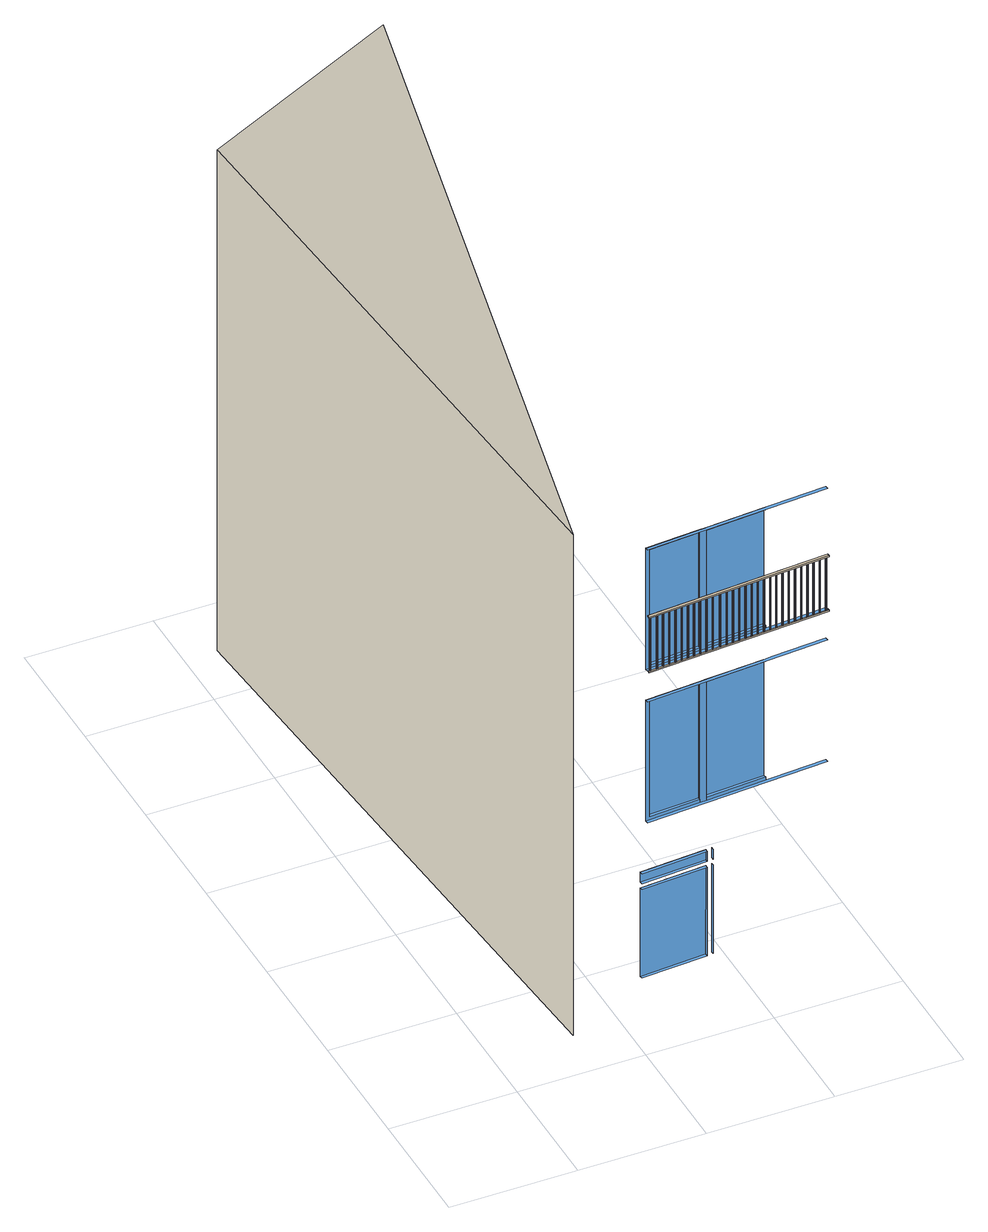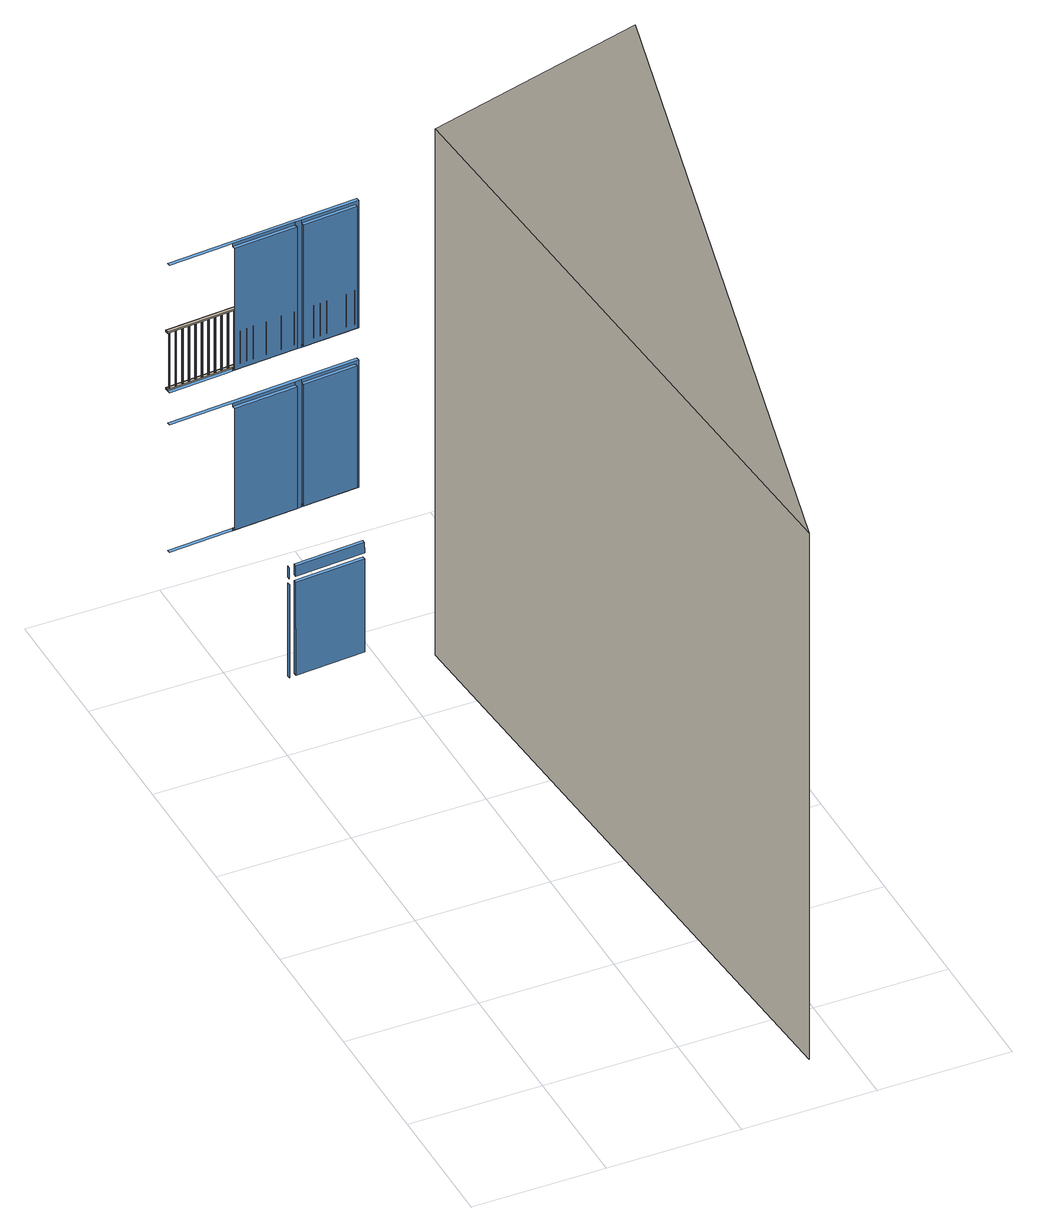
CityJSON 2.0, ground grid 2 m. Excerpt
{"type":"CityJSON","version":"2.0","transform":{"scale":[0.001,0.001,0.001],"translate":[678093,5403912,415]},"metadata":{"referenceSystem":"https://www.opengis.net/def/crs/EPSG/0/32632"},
"CityObjects":{
"building1":{"type":"Building","attributes":{"name":"building","DataAvailable":"Sufficient","opendrive_dynamic":"false","opendrive_name":"building","opendrive_orientation":"none","opendrive_type":"BUILDING","measuredHeight":14.51},"children":["building1-1"],"geometry":[{"type":"MultiSurface","lod":"3","boundaries":[[[0,1,2,3]],[[0,4,1]],[[5,6,7,8,9,10,11,12]],[[13,14,15,16,17,18,19,20]],[[21,22,7,6]],[[23,24,9,8]],[[25,26,15,14]],[[27,28,17,16]],[[29,30,31,32]],[[33,34,35,36]],[[37,38,39,40]],[[41,42,43,44]],[[21,24,23,22]],[[25,28,27,26]],[[29,34,33,30]],[[41,38,37,42]],[[6,9,24,21]],[[14,17,28,25]],[[10,9,6,5,45,46,47,48]],[[18,17,14,13,49,50,51,52]],[[47,46,53,54]],[[51,50,55,56]],[[34,29,32,35]],[[42,37,40,43]],[[57,58,59,60]],[[61,62,63,64]],[[65,66,67,11,10,48,68,69]],[[70,71,72,73,74,45,5,12]],[[75,76,77,19,18,52,78,79]],[[80,81,82,83,84,49,13,20]],[[47,85,68,48]],[[74,86,46,45]],[[51,87,78,52]],[[84,88,50,49]],[[54,89,85,47]],[[90,53,46,86]],[[56,91,87,51]],[[92,55,50,88]],[[54,53,90,89]],[[56,55,92,91]]],"semantics":{"surfaces":[{"type":"WallSurface"},{"type":"Window"}],"values":[0,0,1,1,1,1,1,1,1,1,1,1,1,1,1,1,1,1,1,1,1,1,1,1,1,1,1,1,1,1,1,1,1,1,1,1,1,1,1,1]}}]},
"building1-1":{"type":"BuildingInstallation","attributes":{"@cityeditor:layer":"WallSurface.LoD3","relationToConstruction":"outside"},"parents":["building1"],"geometry":[{"type":"MultiSurface","lod":"3","boundaries":[[[93,94,95,96]],[[97,98,99,100]],[[101,102,103,104]],[[105,106,107,108]],[[109,110,111,112]],[[113,114,115,116]],[[117,118,119,120]],[[121,109,112,122]],[[123,124,125,126]],[[114,127,128,115]],[[129,113,116,130]],[[131,132,133,134]],[[135,136,137,138]],[[139,140,141,142]],[[143,144,145,146]],[[124,147,148,125]],[[147,129,130,148]],[[149,150,151,152]],[[153,97,100,154]],[[155,156,157,158]],[[159,149,152,160]],[[161,159,160,162]],[[163,164,165,166]],[[167,168,169,170]],[[164,171,172,165]],[[173,174,175,176]],[[168,177,178,169]],[[179,180,181,182]],[[183,184,185,186]],[[187,188,189,190]],[[191,192,193,194]],[[188,179,182,189]],[[195,196,197,198]],[[192,199,200,193]],[[201,202,203,204]],[[205,187,190,206]],[[207,173,176,208]],[[174,201,204,175]],[[209,210,211,212]],[[171,213,214,172]],[[215,183,186,216]],[[196,217,218,197]],[[202,219,220,203]],[[221,222,223,224]],[[199,207,208,200]],[[225,226,227,228]],[[229,230,231,232]],[[177,229,232,178]],[[180,233,234,181]],[[235,236,237,238]],[[210,191,194,211]],[[213,167,170,214]],[[239,240,241,242]],[[243,205,206,244]],[[245,246,247,248]],[[184,249,250,185]],[[249,243,244,250]],[[251,252,253,254]],[[80,255,81,256,257]],[[258,259,260,261]],[[262,263,264,265]],[[246,266,267,247]],[[268,239,242,269]],[[149,150,270,271,272,273,274,275,276,277,123,124,147,129,113,114,127,278,121,109,110,279,161,159]],[[156,280,281,157]],[[236,282,283,237]],[[284,285,286,287]],[[219,288,289,220]],[[290,291,292,293]],[[294,295,296,297]],[[298,299,300,301]],[[263,235,238,264]],[[302,303,304,305]],[[288,306,307,289]],[[110,279,308,111]],[[309,310,311,312]],[[226,268,269,227]],[[306,284,287,307]],[[222,101,104,223]],[[291,225,228,292]],[[313,314,315,316]],[[317,318,319,320]],[[314,321,322,315]],[[323,324,325,326]],[[327,328,329,330]],[[321,331,332,322]],[[333,334,335,336]],[[337,338,339,340]],[[341,342,343,344]],[[345,313,316,346]],[[347,348,349,350]],[[338,351,352,339]],[[353,354,355,356]],[[357,358,359,360,361,341,342,362,363,364,365,366,367,368,369,370,371,372,373,374,375,376,377,378]],[[379,380,381,382]],[[383,384,385,386]],[[387,388,389,390]],[[391,347,350,392]],[[380,383,386,381]],[[393,394,395,396]],[[313,314,321,331,327,328,397,337,338,351,258,259,398,399,400,401,402,403,404,405,406,353,354,345]],[[407,408,409,410]],[[411,412,413,414]],[[415,416,417,418]],[[419,320,319,420,421,422,423,424,326,325,425,426,427,428,429,430,431,432,433,434,435,436,437,438]],[[366,367,439,440]],[[441,317,320,419,442]],[[443,444,445,446]],[[334,415,418,335]],[[408,411,414,409]],[[447,407,410,448]],[[412,449,450,413]],[[451,452,421,420]],[[453,454,432,431]],[[455,456,437,436]],[[449,457,458,450]],[[351,258,261,352]],[[459,460,434,433]],[[461,462,463,464]],[[465,466,467,468]],[[388,469,470,389]],[[471,472,473,427,426]],[[474,475,476,477]],[[460,478,435,434]],[[479,453,431,430]],[[480,474,477,481]],[[482,483,484,485]],[[486,487,488,489]],[[490,447,448,491]],[[475,492,493,476]],[[494,490,491,495]],[[399,400,496,497]],[[403,404,498,499]],[[398,399,497,500]],[[402,403,499,501]],[[483,502,503,484]],[[478,455,436,435]],[[504,461,464,505]],[[259,398,500,260]],[[506,494,495,507]],[[508,509,510,511]],[[512,513,514,515]],[[454,459,433,432]],[[516,517,518,519]],[[469,520,521,470]],[[406,353,356,522]],[[452,523,422,421]],[[524,525,526,527,528,529,530,531,532,533,534,535,536,537,538,539,540,541,542,543,544,545,546,547]],[[523,548,423,422]],[[328,397,549,329]],[[550,441,442,419,438]],[[548,551,424,423]],[[552,553,540,539]],[[348,379,382,349]],[[554,387,390,555]],[[354,345,346,355]],[[556,557,558,559]],[[457,480,481,458]],[[318,451,420,319]],[[400,401,560,496]],[[416,391,392,417]],[[472,561,428,427,473]],[[492,486,489,493]],[[562,563,564,565]],[[497,500,260,261,352,339,340,549,329,330,332,322,315,316,346,355,356,522,566,498,499,501,560,496]],[[518,519,463,464,505,503,484,485,488,489,493,476,477,481,458,450,413,414,409,410,448,491,495,507]],[[394,554,555,395]],[[520,333,336,521]],[[444,393,396,445]],[[567,568,569,570]],[[517,506,507,518]],[[502,504,505,503]],[[466,443,446,467]],[[487,482,485,488]],[[462,516,519,463]],[[364,365,571,572]],[[573,574,575,576,577,578,579,580,581,582,583,584,585,586,587,552,553,588,589,590,591,592,593,594]],[[511,595,596,597,598,599,514,515,600,601,602,603,604,605,606,607,608,609,610,611,612,558,559,510]],[[613,439,440,571,572,614,615,343,344,616,617,618,619,620,621,622,623,624,625,626,627,628,629,630]],[[382,349,350,392,417,418,335,336,521,470,389,390,555,395,396,445,446,467,468,569,570,385,386,381]],[[81,252,251,80,255]],[[217,215,216,218]],[[230,631,632,231]],[[144,633,634,145]],[[633,635,636,634]],[[637,638,639,640]],[[98,641,642,99]],[[643,644,645,646]],[[647,131,134,648]],[[140,637,640,141]],[[635,93,96,636]],[[118,649,650,119]],[[299,651,652,300]],[[653,654,655,656,657,658,659,660,661,662,663,664,665,666,667,668,669,670,671,672,673,674,675,676]],[[282,302,305,283]],[[136,153,154,137]],[[102,245,248,103]],[[677,678,679,680]],[[280,262,265,281]],[[649,135,138,650]],[[295,155,158,296]],[[681,682,683,684]],[[651,643,646,652]],[[685,686,687,688]],[[94,647,648,95]],[[644,294,297,645]],[[266,298,301,267]],[[641,143,146,642]],[[669,670,689,690]],[[655,656,691,692]],[[693,694,695,696]],[[668,669,690,697]],[[676,653,698,699]],[[700,701,702,703]],[[704,705,706,707]],[[673,674,708,709]],[[701,710,711,702]],[[712,685,688,713]],[[714,715,716,717]],[[718,719,720,721]],[[722,723,724,725]],[[723,726,727,724]],[[728,729,730,731]],[[653,654,732,698]],[[201,202,219,288,306,284,285,290,291,225,226,268,239,240,309,310,209,210,191,192,199,207,173,174]],[[733,734,735,736]],[[737,728,731,738]],[[739,740,741,742]],[[743,737,738,744]],[[662,663,745,746]],[[715,722,725,716]],[[747,748,749,750]],[[667,668,697,751]],[[740,743,744,741]],[[658,659,752,753]],[[675,676,699,754]],[[663,664,755,745]],[[664,665,756,755]],[[661,662,746,757]],[[719,758,759,720]],[[760,761,762,763]],[[672,673,709,764]],[[670,671,765,689]],[[671,672,764,765]],[[657,658,753,766]],[[674,675,754,708]],[[656,657,766,691]],[[758,767,768,759]],[[660,661,757,769]],[[665,666,770,756]],[[654,655,692,732]],[[659,660,769,752]],[[635,93,94,647,131,132,139,140,637,638,105,106,117,118,649,135,136,153,97,98,641,143,144,633]],[[729,771,772,730]],[[666,667,751,770]],[[773,774,775,776]],[[777,778,779,780]],[[277,123,126,781]],[[132,139,142,133]],[[782,783,784,785]],[[786,787,788,789]],[[790,677,680,791]],[[792,793,794,795]],[[106,117,120,107]],[[270,271,796,797]],[[798,799,800,801]],[[802,803,804,805]],[[806,807,808,809]],[[803,786,789,804]],[[272,273,810,811]],[[274,275,812,813]],[[774,814,815,775]],[[816,777,780,817]],[[793,790,791,794]],[[818,819,820,821]],[[276,277,781,822]],[[740,743,737,728,729,771,718,719,758,767,733,734,823,824,825,693,694,826,700,701,710,747,748,739]],[[814,827,828,815]],[[271,272,811,796]],[[787,782,785,788]],[[829,760,763,830]],[[830,763,762,831,832,833,834,717,716,725,724,727,835,713,688,687,836,837,838,839,840,841,707,706]],[[842,843,844,845]],[[726,846,835,727]],[[847,848,839,838]],[[849,802,805,850]],[[848,851,840,839]],[[783,852,853,784]],[[682,854,855,683]],[[856,857,858,859]],[[860,861,837,836]],[[862,863,864,865]],[[686,860,836,687]],[[866,849,850,867]],[[868,862,865,869]],[[863,870,871,864]],[[872,704,707,841]],[[873,874,875,876]],[[807,877,878,808]],[[879,880,832,831]],[[767,733,736,768]],[[824,825,881,882]],[[761,879,831,762]],[[883,714,717,834]],[[884,883,834,833]],[[874,885,886,875]],[[710,747,750,711]],[[825,693,696,881]],[[823,824,882,887]],[[734,823,887,735]],[[771,718,721,772]],[[880,884,833,832]],[[851,872,841,840]],[[888,856,859,889]],[[890,866,867,891]],[[826,700,703,892]],[[694,826,892,695]],[[748,739,742,749]],[[631,195,198,632]],[[310,209,212,311]],[[300,652,646,645,297,296,158,157,281,265,264,238,237,283,305,304,224,223,104,103,248,247,267,301]],[[240,309,312,241]],[[303,221,224,304]],[[285,290,293,286]],[[233,163,166,234]],[[893,894,895,896]],[[895,896,562,565]],[[705,829,830,706]],[[861,847,838,837]],[[852,868,869,853]],[[897,898,899,900]],[[877,901,902,878]],[[279,161,162,308]],[[278,121,122,903]],[[275,276,822,812]],[[778,792,795,779]],[[904,806,809,905]],[[638,105,108,639]],[[901,773,776,902]],[[827,816,817,828]],[[799,818,821,800]],[[819,904,905,820]],[[299,651,643,644,294,295,155,156,280,262,263,235,236,282,302,303,221,222,101,102,245,246,266,298]],[[150,270,797,151]],[[678,681,684,679]],[[273,274,813,810]],[[127,278,903,128]],[[870,842,845,871]],[[843,873,876,844]],[[885,888,889,886]],[[846,712,713,835]],[[854,798,801,855]],[[857,897,900,858]],[[898,890,891,899]],[[906,907,908,909]],[[910,911,912,913]],[[914,915,916,917]],[[918,919,920,921]],[[922,923,924,925]],[[923,926,927,924]],[[928,929,930,931]],[[932,933,934,935]],[[919,936,937,920]],[[929,938,939,930]],[[940,918,921,941]],[[942,943,944,945]],[[946,947,948,949]],[[938,950,951,939]],[[943,952,953,944]],[[952,954,955,953]],[[915,956,957,916]],[[958,940,941,959]],[[960,942,945,961]],[[933,906,909,934]],[[954,962,963,955]],[[964,965,966,967]],[[907,946,949,908]],[[911,932,935,912]],[[968,969,970,971]],[[972,928,931,973]],[[974,964,967,975]],[[976,977,978,979]],[[980,981,982,983]],[[984,985,986,987,988,989,990,991,992,993,994,995,996,997,998,971,970,999,1000,1001,1002,1003,1004,1005]],[[1006,1007,1003,1002]],[[969,1008,999,970]],[[950,922,925,951]],[[1009,958,959,1010]],[[936,972,973,937]],[[1011,980,983,1012]],[[956,960,961,957]],[[965,914,917,966]],[[1013,910,913,1014]],[[926,1013,1014,927]],[[947,1015,1016,948]],[[1015,1009,1010,1016]],[[251,80,257,254]],[[253,252,81,256]],[[257,254,253,256]],[[1017,1018,996,995]],[[1019,1020,1021,1022]],[[977,1023,1024,978]],[[1025,1026,989,988]],[[1007,1027,1004,1003]],[[1028,1029,994,993]],[[1030,1031,992,991]],[[1032,1033,1034,1035,1036,1037,1038,1039,1040,1041,1042,1043,1044,1045,1046,1047,1048,1049,1050,1051,1052,1053,1054,1055]],[[1056,1057,984,1005]],[[1058,1011,1012,1059]],[[1018,1060,997,996]],[[962,1061,1062,963]],[[1063,976,979,1064]],[[981,974,975,982]],[[1029,1017,995,994]],[[1065,968,971,998]],[[1020,1058,1059,1021]],[[1008,1066,1000,999]],[[1023,1019,1022,1024]],[[1067,1063,1064,1068]],[[1061,1067,1068,1062]],[[1052,1053,1069,1070]],[[1032,1033,1071,1072]],[[1047,1048,1073,1074]],[[1075,1076,1077,1078]],[[1079,1080,1081,1082]],[[1083,1084,1085,1086]],[[1044,1045,1087,1088]],[[1051,1052,1070,1089]],[[1046,1047,1074,1090]],[[1043,1044,1088,1091]],[[1092,1093,1094,1095]],[[1096,1097,1098,1099]],[[1066,1100,1001,1000]],[[1101,1102,1103,1104]],[[1042,1043,1091,1105]],[[1106,1107,1108,1109]],[[1050,1051,1089,1110]],[[1045,1046,1090,1087]],[[1111,1112,1113,1114]],[[1054,1055,1115,1116]],[[1055,1032,1072,1115]],[[1117,1096,1099,1118]],[[1119,1030,991,990]],[[1120,1121,1122,1123,1124,1125,1126,1127,1128,1129,1130,1131,1132,1133,1134,1135,1136,1137,1138,1139,1140,1141,1142,1143]],[[1097,1144,1145,1098]],[[1084,1146,1147,1085]],[[1093,1148,1149,1094]],[[1150,1075,1078,1151]],[[1148,1152,1153,1149]],[[1060,1065,998,997]],[[1146,1154,1155,1147]],[[1154,1079,1082,1155]],[[1112,1117,1118,1113]],[[1107,1156,1157,1108]],[[1158,1159,987,986]],[[1100,1006,1002,1001]],[[1057,1160,985,984]],[[1161,1162,1163,1164,1165,1166,1167,1168,1169,1170,1171,1172,1173,1174,1175,1176,1177,1178,1179,1180,1181,1182,1183,1184]],[[1080,1150,1151,1081]],[[1031,1028,993,992]],[[1159,1025,988,987]],[[1026,1119,990,989]],[[1160,1158,986,985]],[[1027,1056,1005,1004]],[[1156,1111,1114,1157]],[[1144,1083,1086,1145]],[[1185,1186,1187,1188]],[[1189,1190,1191,1192]],[[1193,1194,1195,1196]],[[1128,1129,1197,1198]],[[1125,1126,1199,1200]],[[1201,1202,1203,1204]],[[1205,1206,1207,1208]],[[1131,1132,1209,1210]],[[1133,1134,1211,1212]],[[1190,1193,1196,1191]],[[1213,1214,1215,1216]],[[1217,1213,1216,1218]],[[1143,1120,1219,1220]],[[1221,1222,1223,1224]],[[1225,1226,1227,1228]],[[1123,1124,1229,1230]],[[1037,1038,1231,1232]],[[1233,1234,1235,1236]],[[1237,1238,1239,1240]],[[1132,1133,1212,1209]],[[1152,1101,1104,1153]],[[1057,1160,1158,1159,1025,1026,1119,1030,1031,1028,1029,1017,1018,1060,1065,968,969,1008,1066,1100,1006,1007,1027,1056]],[[1053,1054,1116,1069]],[[1226,1241,1242,1227]],[[1033,1034,1243,1071]],[[1049,1050,1110,1244]],[[1048,1049,1244,1073]],[[1245,1246,1247,1248]],[[1039,1040,1249,1250]],[[1251,1252,1253,1254]],[[1041,1042,1105,1255]],[[1102,1106,1109,1103]],[[1038,1039,1250,1231]],[[1035,1036,1256,1257]],[[1258,1259,1260,1261,1262,1263,1264,1265,1266,1267,1268,1269,1270,1271,1272,1273,1274,1275,1276,1277,1278,1279,1280,1281]],[[1076,1092,1095,1077]],[[1282,1251,1254,1283]],[[1040,1041,1255,1249]],[[1034,1035,1257,1243]],[[1214,1284,1285,1215]],[[1138,1139,1286,1287]],[[1288,1282,1283,1289]],[[1202,1233,1236,1203]],[[1246,1290,1291,1247]],[[1140,1141,1292,1293]],[[1241,1288,1289,1242]],[[1036,1037,1232,1256]],[[1137,1138,1287,1294]],[[1252,1295,1296,1253]],[[1290,1297,1298,1291]],[[1234,1217,1218,1235]],[[1295,1245,1248,1296]],[[1141,1142,1299,1292]],[[1139,1140,1293,1286]],[[1297,1189,1192,1298]],[[1284,1225,1228,1285]],[[1194,1201,1204,1195]],[[1126,1127,1300,1199]],[[1238,1301,1302,1239]],[[1142,1143,1220,1299]],[[1301,1303,1304,1302]],[[1130,1131,1210,1305]],[[1124,1125,1200,1229]],[[1120,1121,1306,1219]],[[1307,1205,1208,1308]],[[1122,1123,1230,1309]],[[1186,1310,1311,1187]],[[1312,1313,1314,1315]],[[1135,1136,1316,1317]],[[1222,1318,1319,1223]],[[1223,1319,1320,1321,1322,1323,1324,1325,1326,1327,1328,1308,1208,1207,1188,1187,1311,1240,1239,1302,1304,1315,1314,1224]],[[1310,1237,1240,1311]],[[1136,1137,1294,1316]],[[1121,1122,1309,1306]],[[1134,1135,1317,1211]],[[1129,1130,1305,1197]],[[1269,1270,1329,1330]],[[1331,1332,1323,1322]],[[1271,1272,1333,1334]],[[1267,1268,1335,1336]],[[1332,1337,1324,1323]],[[1338,1339,1321,1320]],[[1270,1271,1334,1329]],[[1337,1340,1325,1324]],[[1339,1331,1322,1321]],[[1275,1276,1341,1342]],[[1303,1312,1315,1304]],[[1263,1264,1343,1344]],[[1274,1275,1342,1345]],[[1127,1128,1198,1300]],[[1278,1279,1346,1347]],[[1280,1281,1348,1349]],[[1272,1273,1350,1333]],[[1351,1352,1328,1327]],[[1277,1278,1347,1353]],[[1273,1274,1345,1350]],[[1206,1185,1188,1207]],[[1276,1277,1353,1341]],[[1281,1258,1354,1348]],[[1352,1307,1308,1328]],[[1313,1221,1224,1314]],[[1176,1177,1355,1356]],[[1264,1265,1357,1343]],[[1340,1358,1326,1325]],[[1181,1182,1359,1360]],[[1170,1171,1361,1362]],[[1261,1262,1363,1364]],[[1268,1269,1330,1335]],[[1184,1161,1365,1366]],[[1161,1162,1367,1365]],[[952,954,962,1061,1067,1063,976,977,1023,1019,1020,1058,1011,980,981,974,964,965,914,915,956,960,942,943]],[[1260,1261,1364,1368]],[[1259,1260,1368,1369]],[[1279,1280,1349,1346]],[[1358,1351,1327,1326]],[[1177,1178,1370,1355]],[[1163,1164,1371,1372]],[[1318,1338,1320,1319]],[[1258,1259,1369,1354]],[[1180,1181,1360,1373]],[[1172,1173,1374,1375]],[[1179,1180,1373,1376]],[[1178,1179,1376,1370]],[[1265,1266,1377,1357]],[[1175,1176,1356,1378]],[[1183,1184,1366,1379]],[[1169,1170,1362,1380]],[[1166,1167,1381,1382]],[[1171,1172,1375,1361]],[[1262,1263,1344,1363]],[[1165,1166,1382,1383]],[[1182,1183,1379,1359]],[[1173,1174,1384,1374]],[[1266,1267,1336,1377]],[[1174,1175,1378,1384]],[[1167,1168,1385,1381]],[[1164,1165,1383,1371]],[[1168,1169,1380,1385]],[[1154,1079,1080,1150,1075,1076,1092,1093,1148,1152,1101,1102,1106,1107,1156,1111,1112,1117,1096,1097,1144,1083,1084,1146]],[[1162,1163,1372,1367]],[[404,405,566,498]],[[401,402,501,560]],[[405,406,522,566]],[[561,1386,429,428]],[[456,550,438,437]],[[551,323,326,424]],[[324,1387,425,325]],[[1387,471,426,425]],[[397,337,340,549]],[[373,374,625,626]],[[361,341,344,616]],[[358,359,618,619]],[[589,590,543,542]],[[367,368,613,439]],[[370,371,628,629]],[[342,362,615,343]],[[376,377,622,623]],[[365,366,440,571]],[[894,564,565,895]],[[480,474,475,492,486,487,482,483,502,504,461,462,516,517,506,494,490,447,407,408,411,412,449,457]],[[1388,1389,606,607]],[[1390,1391,604,605]],[[1392,1388,607,608]],[[372,373,626,627]],[[579,580,531,530]],[[1393,1394,609,610]],[[1395,1393,610,611]],[[557,1396,612,558]],[[1391,1397,603,604]],[[1389,1390,605,606]],[[1396,1395,611,612]],[[1394,1392,608,609]],[[582,583,534,533]],[[591,592,545,544]],[[553,588,541,540]],[[1398,1399,597,598]],[[592,593,546,545]],[[584,585,1400,536,535]],[[1401,508,511,595]],[[577,578,529,528]],[[594,573,1402,524,547]],[[1397,1403,602,603]],[[587,552,539,538]],[[585,586,537,536,1400]],[[1404,1405,600,601]],[[588,589,542,541]],[[583,584,535,534]],[[1406,1398,598,599]],[[509,556,559,510]],[[1407,1401,595,596]],[[513,1406,599,514]],[[1405,512,515,600]],[[1403,1404,601,602]],[[1399,1407,596,597]],[[580,581,532,531]],[[362,363,614,615]],[[368,369,630,613]],[[573,574,525,524,1402]],[[586,587,538,537]],[[371,372,627,628]],[[384,567,570,385]],[[360,361,616,617]],[[357,358,619,620]],[[378,357,620,621]],[[363,364,572,614]],[[590,591,544,543]],[[377,378,621,622]],[[374,375,624,625]],[[575,576,527,526]],[[581,582,533,532]],[[359,360,617,618]],[[578,579,530,529]],[[375,376,623,624]],[[568,465,468,569]],[[1386,479,430,429]],[[593,594,547,546]],[[574,575,526,525]],[[369,370,629,630]],[[576,577,528,527]],[[331,327,330,332]],[[1390,1391,1397,1403,1404,1405,512,513,1406,1398,1399,1407,1401,508,509,556,557,1396,1395,1393,1394,1392,1388,1389]],[[893,563,562,896]],[[1408,1409,1410,1411]],[[1412,1413,1414,1415]],[[1409,1416,1417,1410]],[[1418,1412,1415,1419]],[[1420,1421,1422,1423]],[[1416,1424,1425,1417]],[[1426,1427,1428,1429]],[[1427,1408,1411,1428]],[[1430,1431,1432,1433]],[[1434,1435,1436,1437]],[[1438,1426,1429,1439]],[[1440,1441,1442,1443]],[[1444,1445,1446,1447]],[[1435,1420,1423,1436]],[[1445,1430,1433,1446]],[[1448,1418,1419,1449]],[[1421,1450,1451,1422]],[[1413,1434,1437,1414]],[[1450,1452,1453,1451]],[[1441,1438,1439,1442]],[[1454,1440,1443,1455]],[[1452,1454,1455,1453]],[[1424,1444,1447,1425]],[[1431,1448,1449,1432]],[[1456,1457,1458,1459]],[[1460,1461,1462,1463]],[[1464,1465,1466,1467]],[[1468,1469,1470,1471]],[[1472,1473,1474,1475]],[[1476,1477,1478,1479]],[[1465,1468,1471,1466]],[[1480,1481,1482,1483]],[[1457,1484,1485,1458]],[[1461,1480,1483,1462]],[[1486,1487,1488,1489]],[[1481,1490,1491,1482]],[[1492,1493,1494,1495]],[[1496,1492,1495,1497]],[[1498,1486,1489,1499]],[[1487,1460,1463,1488]],[[1493,1456,1459,1494]],[[1490,1464,1467,1491]],[[1469,1496,1497,1470]],[[1473,1498,1499,1474]],[[1500,1472,1475,1501]],[[1477,1502,1503,1478]],[[1484,1476,1479,1485]],[[1502,1500,1501,1503]]]}]}
},
"vertices":[
[1275,847,9299],[528,10999,9301],[528,10999,421],[1275,847,419],[876,6272,14700],[3337,1046,3734],[3337,1046,3784],[2519,987,3784],[2519,987,5834],[3337,1046,5834],[3337,1046,5884],[2469,983,5884],[2469,983,3734],[3337,1046,6427],[3337,1046,6477],[2519,987,6477],[2519,987,8527],[3337,1046,8527],[3337,1046,8577],[2469,983,8577],[2469,983,6427],[3333,1096,3784],[2515,1037,3784],[2515,1037,5834],[3333,1096,5834],[3333,1096,6477],[2515,1037,6477],[2515,1037,8527],[3333,1096,8527],[3451,1104,969],[2403,1029,968],[2407,979,968],[3454,1054,969],[2404,1029,2538],[3452,1104,2539],[3455,1054,2539],[2408,979,2538],[3452,1104,2639],[2404,1029,2638],[2408,979,2638],[3455,1054,2639],[2405,1029,2818],[3452,1104,2819],[3456,1054,2819],[2408,979,2818],[3436,1053,3734],[3436,1053,3784],[3436,1053,5834],[3436,1053,5884],[3437,1053,6427],[3437,1053,6477],[3437,1053,8527],[3437,1053,8577],[3433,1103,3784],[3433,1103,5834],[3433,1103,6477],[3433,1103,8527],[3550,1111,969],[3551,1111,2539],[3555,1061,2539],[3554,1061,969],[3552,1111,2639],[3552,1111,2819],[3555,1061,2819],[3555,1061,2639],[5361,1191,5884],[5365,1141,5884],[2472,933,5884],[4394,1122,5884],[4494,1129,5884],[2472,933,3734],[5365,1141,3734],[5361,1191,3734],[4494,1129,3734],[4394,1122,3734],[5362,1191,8577],[5365,1141,8577],[2473,933,8577],[4394,1122,8577],[4494,1129,8577],[2473,933,6427],[5365,1141,6427],[5362,1191,6427],[4494,1129,6427],[4394,1122,6427],[4394,1122,5834],[4394,1122,3784],[4394,1122,8527],[4394,1122,6477],[4390,1172,5834],[4390,1172,3784],[4390,1172,8527],[4390,1172,6477],
[4123,1025,6446],[4124,1023,6446],[4124,1023,7395],[4123,1025,7395],[4131,1036,6446],[4129,1036,6446],[4129,1036,7395],[4131,1036,7395],[4332,1033,6446],[4334,1034,6446],[4334,1034,7403],[4332,1033,7403],[4139,1024,6446],[4140,1026,6446],[4140,1026,7395],[4139,1024,7395],[3829,1014,6446],[3827,1013,6446],[3827,1013,7395],[3829,1014,7395],[3840,1011,6446],[3838,1013,6446],[3838,1013,7395],[3840,1011,7395],[4140,1028,6446],[4140,1031,6446],[4140,1031,7395],[4140,1028,7395],[3832,1015,6446],[3832,1015,7395],[3840,1002,6446],[3841,1004,6446],[3841,1004,7395],[3840,1002,7395],[3836,1014,6446],[3836,1014,7395],[3841,1009,6446],[3841,1009,7395],[4128,1020,6446],[4130,1019,6446],[4130,1019,7395],[4128,1020,7395],[4137,1034,6446],[4135,1036,6446],[4135,1036,7395],[4137,1034,7395],[4132,1019,6446],[4134,1019,6446],[4134,1019,7395],[4132,1019,7395],[4125,1033,6446],[4124,1031,6446],[4124,1031,7395],[4125,1033,7395],[3841,1007,6446],[3841,1007,7395],[3824,1006,6446],[3824,1003,6446],[3824,1003,7395],[3824,1006,7395],[4133,1036,6446],[4133,1036,7395],[4330,1051,6446],[4328,1050,6446],[4328,1050,7403],[4330,1051,7403],[3824,1008,6446],[3824,1008,7395],[3824,1010,6446],[3824,1010,7395],[3724,1001,6446],[3724,998,6446],[3724,998,7395],[3724,1001,7395],[3727,992,6446],[3729,991,6446],[3729,991,7395],[3727,992,7395],[3724,996,6446],[3724,996,7395],[4239,1031,6446],[4240,1033,6446],[4240,1033,7395],[4239,1031,7395],[3731,990,6446],[3731,990,7395],[3728,1006,6446],[3726,1005,6446],[3726,1005,7395],[3728,1006,7395],[3741,1002,6446],[3740,1004,6446],[3740,1004,7395],[3741,1002,7395],[3732,1008,6446],[3730,1007,6446],[3730,1007,7395],[3732,1008,7395],[4232,1026,6446],[4234,1027,6446],[4234,1027,7395],[4232,1026,7395],[3739,993,6446],[3740,995,6446],[3740,995,7395],[3739,993,7395],[4236,1028,6446],[4236,1028,7395],[4240,1035,6446],[4240,1038,6446],[4240,1038,7395],[4240,1035,7395],[3734,1008,6446],[3734,1008,7395],[4238,1029,6446],[4238,1029,7395],[4227,1027,6446],[4230,1026,6446],[4230,1026,7395],[4227,1027,7395],[3725,994,6446],[3725,994,7395],[3741,1000,6446],[3741,1000,7395],[3741,997,6446],[3741,997,7395],[4239,1040,6446],[4239,1040,7395],[4327,1034,6446],[4329,1033,6446],[4329,1033,7403],[4327,1034,7403],[4225,1041,6446],[4223,1039,6446],[4223,1039,7395],[4225,1041,7395],[3733,990,6446],[3735,991,6446],[3735,991,7395],[3733,990,7395],[3725,1003,6446],[3725,1003,7395],[4322,1044,6446],[4322,1041,6446],[4322,1041,7403],[4322,1044,7403],[4223,1034,6446],[4223,1032,6446],[4223,1032,7395],[4223,1034,7395],[3736,1007,6446],[3736,1007,7395],[4336,1035,6446],[4338,1036,6446],[4338,1036,7403],[4336,1035,7403],[3738,1006,6446],[3738,1006,7395],[2476,884,6427],[5369,1092,6427],[5369,1092,6448],[2476,884,6448],[2507,936,6427],[5365,1141,6448],[2473,933,6448],[5221,1110,6446],[5220,1108,6446],[5220,1108,7395],[5221,1110,7395],[4324,1048,6446],[4323,1046,6446],[4323,1046,7403],[4324,1048,7403],[4339,1038,6446],[4339,1038,7403],[4223,1036,6446],[4223,1036,7395],[3825,1001,6446],[3827,999,6446],[3828,998,6446],[3831,998,6446],[3833,997,6446],[3835,998,6446],[3837,999,6446],[3839,1000,6446],[3834,1015,6446],[3826,1012,6446],[4326,1049,6446],[4326,1049,7403],[4323,1039,6446],[4323,1039,7403],[4233,1043,6446],[4231,1044,6446],[4231,1044,7395],[4233,1043,7395],[4237,1041,6446],[4237,1041,7395],[4228,1043,6446],[4226,1042,6446],[4226,1042,7395],[4228,1043,7395],[4335,1050,6446],[4333,1051,6446],[4333,1051,7403],[4335,1050,7403],[4340,1040,6446],[4340,1043,6446],[4340,1043,7403],[4340,1040,7403],[4324,1037,6446],[4325,1035,6446],[4325,1035,7403],[4324,1037,7403],[4235,1043,6446],[4235,1043,7395],[3826,1012,7395],[4224,1030,6446],[4226,1028,6446],[4226,1028,7395],[4224,1030,7395],[5237,1107,6446],[5237,1109,6446],[5237,1109,7395],[5237,1107,7395],[5320,1111,6446],[5321,1109,6446],[5321,1109,7401],[5320,1111,7401],[5236,1111,6446],[5236,1111,7395],[5333,1106,6446],[5335,1108,6446],[5335,1108,7401],[5333,1106,7401],[5233,1114,6446],[5230,1115,6446],[5230,1115,7395],[5233,1114,7395],[5234,1113,6446],[5234,1113,7395],[5128,1108,6446],[5126,1108,6446],[5126,1108,7395],[5128,1108,7395],[5226,1115,6446],[5224,1114,6446],[5224,1114,7395],[5226,1115,7395],[4828,1069,6446],[4830,1069,6446],[4830,1069,7395],[4828,1069,7395],[5237,1105,6446],[5237,1105,7395],[5120,1101,6446],[5120,1099,6446],[5120,1099,7395],[5120,1101,7395],[5222,1112,6446],[5222,1112,7395],[5235,1101,6446],[5237,1103,6446],[5237,1103,7395],[5235,1101,7395],[4821,1077,6446],[4821,1075,6446],[4822,1073,6446],[4824,1071,6446],[4826,1070,6446],[4833,1070,6446],[4835,1071,6446],[4836,1072,6446],[4838,1074,6446],[4838,1076,6446],[4839,1078,6446],[4838,1081,6446],[4837,1083,6446],[4836,1085,6446],[4834,1086,6446],[4831,1086,6446],[4829,1087,6446],[4827,1086,6446],[4825,1085,6446],[4823,1084,6446],[4822,1082,6446],[4821,1080,6446],[5121,1096,6446],[5122,1094,6446],[5122,1094,7395],[5121,1096,7395],[5123,1093,6446],[5125,1091,6446],[5125,1091,7395],[5123,1093,7395],[5136,1104,6446],[5135,1106,6446],[5135,1106,7395],[5136,1104,7395],[5121,1103,6446],[5121,1103,7395],[5138,1098,6446],[5138,1100,6446],[5138,1100,7395],[5138,1098,7395],[5228,1115,6446],[5220,1106,6446],[5220,1104,6446],[5221,1102,6446],[5223,1100,6446],[5225,1099,6446],[5227,1098,6446],[5229,1098,6446],[5232,1098,6446],[5234,1099,6446],[4729,1079,6446],[4727,1079,6446],[4727,1079,7395],[4729,1079,7395],[4725,1078,6446],[4723,1076,6446],[4723,1076,7395],[4725,1078,7395],[5124,1107,6446],[5122,1105,6446],[5122,1105,7395],[5124,1107,7395],[5320,1113,7401],[5323,1107,7401],[5325,1106,7401],[5327,1105,7401],[5329,1105,7401],[5331,1105,7401],[5336,1110,7401],[5337,1112,7401],[5337,1114,7401],[5337,1117,7401],[5336,1119,7401],[5334,1120,7401],[5332,1122,7401],[5330,1122,7401],[5328,1122,7401],[5326,1122,7401],[5324,1121,7401],[5322,1119,7401],[5321,1118,7401],[5320,1115,7401],[4839,1078,7395],[4838,1076,7395],[5320,1113,6446],[5320,1113,7395],[5136,1094,6446],[5137,1096,6446],[5137,1096,7395],[5136,1094,7395],[4732,1079,6446],[4732,1079,7395],[4722,1075,6446],[4722,1075,7395],[5323,1107,6446],[5325,1106,6446],[5332,1122,6446],[5330,1122,6446],[5322,1119,6446],[5321,1118,6446],[4721,1072,6446],[4721,1072,7395],[5328,1122,6446],[5326,1122,6446],[4738,1067,6446],[4739,1069,6446],[4739,1069,7395],[4738,1067,7395],[5132,1091,6446],[5134,1092,6446],[5134,1092,7395],[5132,1091,7395],[5133,1107,6446],[5133,1107,7395],[5337,1112,6446],[5337,1114,6446],[5337,1114,7395],[4722,1068,6446],[4723,1066,6446],[4723,1066,7395],[4722,1068,7395],[5324,1121,6446],[5334,1120,6446],[4721,1070,6446],[4721,1070,7395],[4731,1062,6446],[4733,1062,6446],[4733,1062,7395],[4731,1062,7395],[4726,1063,6446],[4728,1062,6446],[4728,1062,7395],[4726,1063,7395],[4734,1079,6446],[4734,1079,7395],[4724,1064,6446],[4724,1064,7395],[4736,1077,6446],[4736,1077,7395],[5221,1102,7395],[5220,1104,7395],[5229,1098,7395],[5227,1098,7395],[5220,1106,7395],[5225,1099,7395],[4735,1063,6446],[4735,1063,7395],[4737,1065,6446],[4737,1065,7395],[4737,1076,6446],[4737,1076,7395],[4921,1082,6446],[4922,1080,6446],[4922,1080,7395],[4921,1082,7395],[4929,1094,6446],[4927,1093,6446],[4927,1093,7395],[4929,1094,7395],[4739,1071,6446],[4738,1074,6446],[4738,1074,7395],[4739,1071,7395],[5131,1108,6446],[5131,1108,7395],[5234,1099,7395],[5327,1105,6446],[5038,1093,7403],[5038,1095,7403],[5037,1097,7403],[5035,1099,7403],[5033,1100,7403],[5031,1101,7403],[5029,1101,7403],[5026,1101,7403],[5024,1099,7403],[5023,1098,7403],[5021,1096,7403],[5021,1094,7403],[5020,1092,7403],[5021,1089,7403],[5022,1087,7403],[5023,1086,7403],[5025,1084,7403],[5028,1084,7403],[5030,1083,7403],[5032,1084,7403],[5034,1085,7403],[5036,1086,7403],[5037,1088,7403],[5038,1091,7403],[5329,1105,6446],[5228,1115,7395],[5320,1115,6446],[5331,1105,6446],[5023,1086,6446],[5025,1084,6446],[5137,1102,6446],[5137,1102,7395],[4924,1078,6446],[4926,1077,6446],[4926,1077,7395],[4924,1078,7395],[5223,1100,7395],[5337,1117,6446],[5369,1092,7416],[5369,1092,7395],[5365,1141,7395],[5365,1141,7416],[5232,1098,7395],[5127,1091,6446],[5130,1091,6446],[5130,1091,7395],[5127,1091,7395],[4838,1074,7395],[4836,1072,7395],[5038,1093,6446],[5038,1095,6446],[5037,1097,6446],[5035,1099,6446],[5033,1100,6446],[5031,1101,6446],[5029,1101,6446],[5026,1101,6446],[5024,1099,6446],[5023,1098,6446],[5021,1096,6446],[5021,1094,6446],[5020,1092,6446],[5021,1089,6446],[5022,1087,6446],[5028,1084,6446],[5030,1083,6446],[5032,1084,6446],[5034,1085,6446],[5036,1086,6446],[5037,1088,6446],[5038,1091,6446],[4921,1084,7395],[4921,1087,7395],[4922,1089,7395],[4923,1091,7395],[4925,1092,7395],[4931,1094,7395],[4933,1093,7395],[4935,1092,7395],[4937,1090,7395],[4938,1088,7395],[4938,1086,7395],[4938,1083,7395],[4937,1081,7395],[4936,1079,7395],[4934,1078,7395],[4932,1077,7395],[4930,1076,7395],[4928,1076,7395],[4838,1081,7395],[4835,1071,7395],[4833,1070,7395],[4826,1070,7395],[4824,1071,7395],[4822,1073,7395],[4821,1075,7395],[4821,1077,7395],[4821,1080,7395],[4822,1082,7395],[4823,1084,7395],[4825,1085,7395],[4827,1086,7395],[4829,1087,7395],[4831,1086,7395],[4834,1086,7395],[4836,1085,7395],[4837,1083,7395],[3738,992,6446],[3738,992,7395],[4123,1029,6446],[4123,1029,7395],[4123,1027,6446],[4123,1027,7395],[4136,1020,6446],[4138,1022,6446],[4138,1022,7395],[4136,1020,7395],[4127,1035,6446],[4127,1035,7395],[4338,1047,6446],[4337,1049,6446],[4337,1049,7403],[4338,1047,7403],[4126,1021,6446],[4126,1021,7395],[4139,1033,6446],[4139,1033,7395],[4339,1045,6446],[4339,1045,7403],[3923,1013,6446],[3924,1010,6446],[3925,1008,6446],[3926,1007,6446],[3928,1005,6446],[3930,1005,6446],[3933,1005,6446],[3935,1005,6446],[3937,1006,6446],[3939,1008,6446],[3940,1009,6446],[3941,1012,6446],[3941,1014,6446],[3940,1016,6446],[3939,1018,6446],[3938,1020,6446],[3936,1021,6446],[3934,1022,6446],[3931,1022,6446],[3929,1022,6446],[3927,1021,6446],[3925,1019,6446],[3924,1017,6446],[3923,1015,6446],[4427,1041,6446],[4429,1041,6446],[4429,1041,7395],[4427,1041,7395],[4431,1040,6446],[4434,1041,6446],[4434,1041,7395],[4431,1040,7395],[4638,1068,6446],[4636,1070,6446],[4636,1070,7401],[4638,1068,7401],[3934,1022,7395],[3936,1021,7395],[3926,1007,7395],[3925,1008,7395],[4525,1050,6446],[4527,1048,6446],[4527,1048,7395],[4525,1050,7395],[3938,1020,7395],[3923,1013,7395],[3923,1015,7395],[4531,1048,6446],[4533,1048,6446],[4533,1048,7395],[4531,1048,7395],[4622,1067,6446],[4622,1065,6446],[4622,1065,7401],[4622,1067,7401],[3925,1019,7395],[3927,1021,7395],[4535,1049,6446],[4535,1049,7395],[4639,1066,6446],[4639,1066,7401],[4633,1055,6446],[4635,1056,6446],[4635,1056,7401],[4633,1055,7401],[4530,1065,6446],[4528,1065,6446],[4528,1065,7395],[4530,1065,7395],[4637,1058,6446],[4638,1060,6446],[4638,1060,7401],[4637,1058,7401],[4639,1062,6446],[4639,1062,7401],[4536,1063,6446],[4534,1064,6446],[4534,1064,7395],[4536,1063,7395],[3924,1010,7395],[4523,1060,6446],[4522,1058,6446],[4522,1058,7395],[4523,1060,7395],[4538,1061,6446],[4538,1061,7395],[4539,1055,6446],[4539,1057,6446],[4539,1057,7395],[4539,1055,7395],[4539,1059,6446],[4539,1059,7395],[3940,1009,7395],[3939,1008,7395],[4537,1051,6446],[4538,1053,6446],[4538,1053,7395],[4537,1051,7395],[3939,1018,7395],[3933,1005,7395],[3930,1005,7395],[3924,1017,7395],[3941,1012,7395],[3941,1014,7395],[3937,1006,7395],[4526,1064,6446],[4526,1064,7395],[4622,1061,6446],[4623,1059,6446],[4623,1059,7401],[4622,1061,7401],[3929,1022,7395],[3931,1022,7395],[3928,1005,7395],[4524,1062,6446],[4524,1062,7395],[3935,1005,7395],[3940,1016,7395],[4532,1065,6446],[4532,1065,7395],[4430,1058,6446],[4428,1057,6446],[4428,1057,7395],[4430,1058,7395],[4422,1051,6446],[4422,1049,6446],[4422,1049,7395],[4422,1051,7395],[3839,1000,7395],[4025,1026,6446],[4024,1024,6446],[4024,1024,7395],[4025,1026,7395],[4029,1029,6446],[4027,1028,6446],[4027,1028,7395],[4029,1029,7395],[4425,1043,6446],[4425,1043,7395],[4422,1046,6446],[4424,1044,6446],[4424,1044,7395],[4422,1046,7395],[3827,999,7395],[3825,1001,7395],[4437,1043,6446],[4439,1045,6446],[4439,1045,7395],[4437,1043,7395],[4033,1029,6446],[4031,1029,6446],[4031,1029,7395],[4033,1029,7395],[4438,1054,6446],[4437,1056,6446],[4437,1056,7395],[4438,1054,7395],[3831,998,7395],[3828,998,7395],[3835,998,7395],[3833,997,7395],[4426,1056,6446],[4426,1056,7395],[4423,1053,6446],[4423,1053,7395],[4439,1048,6446],[4440,1050,6446],[4440,1050,7395],[4439,1048,7395],[3837,999,7395],[4522,1056,6446],[4522,1053,6446],[4523,1051,6446],[4529,1048,6446],[4424,1055,6446],[4424,1055,7395],[4622,1063,6446],[4622,1063,7401],[4625,1057,7401],[4626,1056,7401],[4629,1055,7401],[4631,1055,7401],[4639,1064,7401],[4634,1071,7401],[4632,1072,7401],[4630,1072,7401],[4627,1072,7401],[4625,1071,7401],[4624,1069,7401],[4028,1013,6446],[4030,1012,6446],[4030,1012,7395],[4028,1013,7395],[4639,1064,6446],[4630,1072,6446],[4627,1072,6446],[4036,1028,6446],[4036,1028,7395],[4625,1071,6446],[4023,1022,6446],[4023,1022,7395],[4436,1042,6446],[4436,1042,7395],[4040,1017,6446],[4040,1019,6446],[4040,1019,7395],[4040,1017,7395],[4634,1071,6446],[4632,1072,6446],[4024,1018,6446],[4025,1016,6446],[4025,1016,7395],[4024,1018,7395],[4038,1027,6446],[4038,1027,7395],[4023,1020,6446],[4023,1020,7395],[4026,1014,6446],[4026,1014,7395],[4624,1069,6446],[4032,1012,6446],[4035,1012,6446],[4035,1012,7395],[4032,1012,7395],[4435,1057,6446],[4435,1057,7395],[4625,1057,6446],[4626,1056,6446],[4523,1051,7395],[4522,1053,7395],[4631,1055,6446],[4629,1055,6446],[4037,1013,6446],[4037,1013,7395],[4522,1056,7395],[4038,1015,6446],[4038,1015,7395],[4039,1025,6446],[4039,1025,7395],[4529,1048,7395],[2476,884,7395],[2473,933,7395],[2473,933,7416],[2476,884,7416],[4041,1021,6446],[4040,1023,6446],[4040,1023,7395],[4041,1021,7395],[4432,1058,6446],[4432,1058,7395],[3834,1015,7395],[4439,1052,6446],[4439,1052,7395],[2617,916,6446],[2617,919,6446],[2617,919,7395],[2617,916,7395],[2611,910,6446],[2613,911,6446],[2613,911,7395],[2611,910,7395],[3108,945,6446],[3110,946,6446],[3110,946,7395],[3108,945,7395],[2605,926,6446],[2603,925,6446],[2603,925,7395],[2605,926,7395],[2602,911,6446],[2604,910,6446],[2604,910,7395],[2602,911,7395],[2607,909,6446],[2607,909,7395],[2600,920,6446],[2599,917,6446],[2599,917,7395],[2600,920,7395],[2615,912,6446],[2616,914,6446],[2616,914,7395],[2615,912,7395],[2602,924,6446],[2602,924,7395],[2600,915,6446],[2600,915,7395],[2608,927,6446],[2608,927,7395],[3115,950,6446],[3116,952,6446],[3116,952,7395],[3115,950,7395],[2616,921,6446],[2615,923,6446],[2615,923,7395],[2616,921,7395],[2601,913,6446],[2601,913,7395],[3116,955,6446],[3116,955,7395],[3115,957,6446],[3115,957,7395],[3112,947,6446],[3112,947,7395],[2610,927,6446],[2610,927,7395],[3114,948,6446],[3114,948,7395],[3114,959,6446],[3114,959,7395],[3103,946,6446],[3105,945,6446],[3105,945,7395],[3103,946,7395],[3201,955,6446],[3203,953,6446],[3203,953,7403],[3201,955,7403],[2600,922,6446],[2600,922,7395],[3101,947,6446],[3101,947,7395],[3106,963,6446],[3104,962,6446],[3104,962,7395],[3106,963,7395],[3099,951,6446],[3100,949,6446],[3100,949,7395],[3099,951,7395],[3215,962,7403],[3215,964,7403],[3214,966,7403],[3212,968,7403],[3210,969,7403],[3208,970,7403],[3206,970,7403],[3204,969,7403],[3202,968,7403],[3200,967,7403],[3199,965,7403],[3198,963,7403],[3198,961,7403],[3198,958,7403],[3199,956,7403],[3205,953,7403],[3207,952,7403],[3210,953,7403],[3212,954,7403],[3213,955,7403],[3215,957,7403],[3215,959,7403],[3212,954,6446],[3213,955,6446],[3205,953,6446],[2612,926,6446],[2612,926,7395],[3098,953,6446],[3098,953,7395],[2609,909,6446],[2609,909,7395],[2614,925,6446],[2614,925,7395],[3198,963,6446],[3198,961,6446],[3100,960,6446],[3099,958,6446],[3099,958,7395],[3100,960,7395],[3102,961,6446],[3102,961,7395],[3210,969,6446],[3208,970,6446],[3215,957,6446],[3200,967,6446],[3199,965,6446],[3204,969,6446],[3202,968,6446],[2699,925,6446],[2700,922,6446],[2701,920,6446],[2702,919,6446],[2704,917,6446],[2706,917,6446],[2709,917,6446],[2711,917,6446],[2713,918,6446],[2715,920,6446],[2716,921,6446],[2717,924,6446],[2717,926,6446],[2716,928,6446],[2715,930,6446],[2714,932,6446],[2712,933,6446],[2710,934,6446],[2707,934,6446],[2705,934,6446],[2703,933,6446],[2701,931,6446],[2700,929,6446],[2699,927,6446],[3215,959,6446],[3215,962,6446],[3098,956,6446],[3098,956,7395],[3198,958,6446],[3113,961,6446],[3113,961,7395],[3109,963,6446],[3109,963,7395],[3199,956,6446],[3207,952,6446],[3111,962,6446],[3111,962,7395],[2701,931,7395],[2703,933,7395],[2700,922,7395],[2699,925,7395],[2712,933,7395],[2714,932,7395],[3003,939,6446],[3005,938,6446],[3005,938,7395],[3003,939,7395],[2999,944,6446],[3000,942,6446],[3000,942,7395],[2999,944,7395],[3001,953,6446],[2999,951,6446],[2999,951,7395],[3001,953,7395],[2716,928,7395],[2717,926,7395],[2705,934,7395],[2715,930,7395],[2717,924,7395],[3008,938,6446],[3010,938,6446],[3010,938,7395],[3008,938,7395],[3007,956,6446],[3004,955,6446],[3004,955,7395],[3007,956,7395],[3210,953,6446],[3015,943,6446],[3016,945,6446],[3016,945,7395],[3015,943,7395],[2716,921,7395],[3016,947,6446],[3015,950,6446],[3015,950,7395],[3016,947,7395],[2707,934,7395],[3013,953,6446],[3011,955,6446],[3011,955,7395],[3013,953,7395],[2699,927,7395],[2700,929,7395],[3009,955,6446],[3009,955,7395],[3206,970,6446],[2899,939,6446],[2899,937,6446],[2900,935,6446],[2902,933,6446],[2904,932,6446],[2906,931,6446],[2908,931,6446],[2910,931,6446],[2912,932,6446],[2914,934,6446],[2915,936,6446],[2916,938,6446],[2916,940,6446],[2916,943,6446],[2915,945,6446],[2913,946,6446],[2911,948,6446],[2909,948,6446],[2907,948,6446],[2905,948,6446],[2902,947,6446],[2901,945,6446],[2900,943,6446],[2899,941,6446],[3002,954,6446],[3002,954,7395],[2999,948,6446],[2999,948,7395],[3012,940,6446],[3012,940,7395],[3001,940,6446],[3001,940,7395],[3014,941,6446],[3014,941,7395],[2998,946,6446],[2998,946,7395],[3014,952,6446],[3014,952,7395],[3214,966,6446],[3212,968,6446],[3215,964,6446],[2799,932,6446],[2799,930,6446],[2800,928,6446],[2802,926,6446],[2804,925,6446],[2806,924,6446],[2808,924,6446],[2811,924,6446],[2813,925,6446],[2814,927,6446],[2816,929,6446],[2816,931,6446],[2816,933,6446],[2816,935,6446],[2815,937,6446],[2813,939,6446],[2812,940,6446],[2809,941,6446],[2807,941,6446],[2805,941,6446],[2803,940,6446],[2801,938,6446],[2800,936,6446],[2799,934,6446],[3513,988,6446],[3512,989,6446],[3512,989,7401],[3513,988,7401],[3303,960,6446],[3305,960,6446],[3305,960,7395],[3303,960,7395],[3307,960,6446],[3309,960,6446],[3309,960,7395],[3307,960,7395],[2914,934,7395],[2912,932,7395],[2908,931,7395],[2906,931,7395],[3311,961,6446],[3313,963,6446],[3313,963,7395],[3311,961,7395],[3515,983,6446],[3514,986,6446],[3514,986,7401],[3515,983,7401],[2916,940,7395],[2916,938,7395],[2915,945,7395],[2916,943,7395],[3315,971,6446],[3314,973,6446],[3314,973,7395],[3315,971,7395],[3315,969,6446],[3315,969,7395],[2899,939,7395],[2899,941,7395],[3497,984,6446],[3497,982,6446],[3497,982,7401],[3497,984,7401],[3310,976,6446],[3308,977,6446],[3308,977,7395],[3310,976,7395],[2904,932,7395],[2902,933,7395],[2709,917,7395],[2706,917,7395],[3314,964,6446],[3315,967,6446],[3315,967,7395],[3314,964,7395],[3508,991,6446],[3505,991,6446],[3505,991,7401],[3508,991,7401],[3306,977,6446],[3306,977,7395],[2701,920,7395],[2710,934,7395],[3298,968,6446],[3298,965,6446],[3298,965,7395],[3298,968,7395],[2713,918,7395],[2711,917,7395],[3300,974,6446],[3298,972,6446],[3298,972,7395],[3300,974,7395],[2715,920,7395],[2704,917,7395],[2702,919,7395],[3415,976,6446],[3414,978,6446],[3413,980,6446],[3412,982,6446],[3410,983,6446],[3408,984,6446],[3405,984,6446],[3403,984,6446],[3401,983,6446],[3399,981,6446],[3398,979,6446],[3397,977,6446],[3397,975,6446],[3398,973,6446],[3399,971,6446],[3400,969,6446],[3402,968,6446],[3404,967,6446],[3407,967,6446],[3409,967,6446],[3411,968,6446],[3413,970,6446],[3414,972,6446],[3415,974,6446],[3301,976,6446],[3301,976,7395],[3312,975,6446],[3312,975,7395],[2905,948,7395],[2907,948,7395],[3304,977,6446],[3304,977,7395],[3299,963,6446],[3299,963,7395],[2901,945,7395],[2902,947,7395],[2909,948,7395],[3298,970,6446],[3298,970,7395],[3301,962,6446],[3301,962,7395],[2900,943,7395],[2910,931,7395],[3503,991,6446],[3503,991,7401],[3501,990,6446],[3501,990,7401],[2915,936,7395],[2899,937,7395],[3515,981,6446],[3515,981,7401],[2900,935,7395],[3510,991,6446],[3510,991,7401],[3499,988,6446],[3498,987,6446],[3498,987,7401],[3499,988,7401],[2911,948,7395],[2913,946,7395],[3498,980,6446],[3498,980,7401],[3499,978,7401],[3500,976,7401],[3502,975,7401],[3504,974,7401],[3507,974,7401],[3509,974,7401],[3511,975,7401],[3513,977,7401],[3514,979,7401],[3397,975,7395],[3397,977,7395],[3502,975,6446],[3504,974,6446],[3399,971,7395],[3398,973,7395],[3398,979,7395],[3399,981,7395],[3507,974,6446],[3499,978,6446],[3500,976,6446],[3509,974,6446],[3407,967,7395],[3404,967,7395],[3405,984,7395],[3408,984,7395],[3402,968,7395],[3413,970,7395],[3411,968,7395],[3415,974,7395],[3414,972,7395],[3400,969,7395],[3513,977,6446],[3514,979,6446],[3409,967,7395],[3415,976,7395],[2812,940,7395],[2813,939,7395],[3403,984,7395],[3511,975,6446],[2801,938,7395],[2803,940,7395],[2816,929,7395],[2814,927,7395],[3410,983,7395],[3412,982,7395],[2799,932,7395],[2799,934,7395],[2799,930,7395],[3413,980,7395],[3414,978,7395],[2809,941,7395],[2802,926,7395],[2800,928,7395],[2805,941,7395],[2816,933,7395],[2816,931,7395],[2807,941,7395],[3401,983,7395],[2815,937,7395],[2800,936,7395],[2813,925,7395],[2808,924,7395],[2806,924,7395],[2804,925,7395],[2816,935,7395],[2811,924,7395],[5336,1119,6446],[5336,1110,6446],[4937,1081,6446],[4938,1083,6446],[4938,1086,6446],[4938,1088,6446],[4936,1079,6446],[4932,1077,6446],[4934,1078,6446],[4930,1076,6446],[4928,1076,6446],[4937,1090,6446],[4923,1091,6446],[4922,1089,6446],[5020,1092,7395],[4921,1084,6446],[5038,1093,7395],[4935,1092,6446],[4933,1093,6446],[4931,1094,6446],[4925,1092,6446],[4921,1087,6446],[2498,904,6446],[2500,904,6446],[2500,904,7395],[2498,904,7395],[2506,919,6446],[2504,921,6446],[2504,921,7395],[2506,919,7395],[2503,904,6446],[2503,904,7395],[2507,918,6446],[2507,918,7395],[2497,921,6446],[2495,920,6446],[2495,920,7395],[2497,921,7395],[2505,905,6446],[2505,905,7395],[2494,906,6446],[2496,905,6446],[2496,905,7395],[2494,906,7395],[2508,911,6446],[2509,913,6446],[2509,913,7395],[2508,911,7395],[2501,921,6446],[2499,921,6446],[2499,921,7395],[2501,921,7395],[2493,908,6446],[2493,908,7395],[2491,912,6446],[2492,910,6446],[2492,910,7395],[2491,912,7395],[2506,907,6446],[2508,909,6446],[2508,909,7395],[2506,907,7395],[2508,915,6446],[2508,915,7395],[2493,918,6446],[2493,918,7395],[2492,916,6446],[2492,916,7395],[2491,914,6446],[2491,914,7395],[3621,999,6449],[3619,998,6449],[3619,998,7398],[3621,999,7398],[3626,983,6449],[3629,984,6449],[3629,984,7398],[3626,983,7398],[3632,992,6449],[3632,994,6449],[3632,994,7398],[3632,992,7398],[3631,996,6449],[3629,998,6449],[3629,998,7398],[3631,996,7398],[3616,986,6449],[3618,984,6449],[3618,984,7398],[3616,986,7398],[3616,995,6449],[3615,993,6449],[3615,993,7398],[3616,995,7398],[3630,985,6449],[3632,987,6449],[3632,987,7398],[3630,985,7398],[3617,997,6449],[3617,997,7398],[3622,982,6449],[3624,982,6449],[3624,982,7398],[3622,982,7398],[3632,989,6449],[3632,989,7398],[3625,1000,6449],[3623,1000,6449],[3623,1000,7398],[3625,1000,7398],[3627,999,6449],[3627,999,7398],[3620,983,6449],[3620,983,7398],[3615,988,6449],[3615,988,7398],[3615,991,6449],[3615,991,7398]
]}
